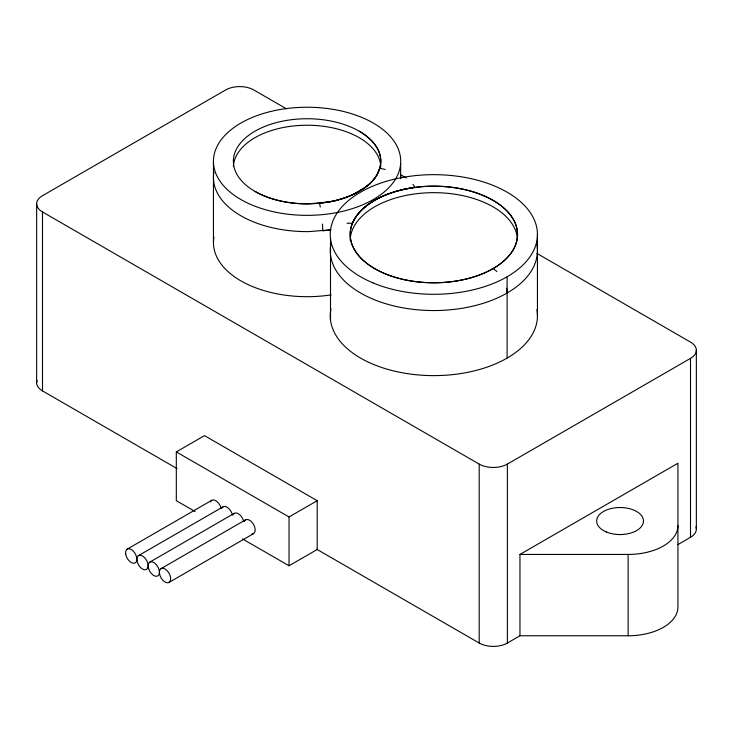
<?xml version="1.0" encoding="UTF-8"?>
<svg xmlns="http://www.w3.org/2000/svg" width="733" height="733" viewBox="0 0 733 733"><rect width="100%" height="100%" fill="white"/><g stroke="black" fill="none" stroke-linecap="round" stroke-linejoin="round"><path stroke-width="1.1" d="M36.65 382.773L36.65 203.829M696.35 529.171L696.35 350.227M195.097 511.542L176.314 500.703L176.314 451.904L204.489 435.631L317.197 500.703L317.197 549.503L289.022 565.766L242.55 538.947M127.249 549.109L211.782 500.309M138.519 555.614L223.052 506.815M149.789 562.119L234.322 513.32M161.058 568.625L245.592 519.825M169.03 582.433L253.554 533.633M176.314 451.904L289.022 516.967L317.197 500.703M286.475 108.832L253.801 89.967A19.919 11.499 0 0 0 225.627 89.967L42.487 195.702A19.919 11.499 0 0 0 42.487 211.965L479.199 464.099A19.919 11.499 0 0 0 507.373 464.099L690.513 358.364A19.919 11.499 0 0 0 690.513 342.1L537.023 253.481M519.963 635.768L519.963 554.432L677.933 463.238L677.933 607.016A49.807 28.752 0 0 1 628.126 635.768L519.963 635.768L507.373 643.033A19.919 11.499 0 0 1 479.199 643.033L316.793 549.274M677.933 544.573L690.513 537.298A19.919 11.499 0 0 0 695.929 526.816M330.959 229.796L309.124 231.61A94.401 54.499 0 0 1 280.968 229.475A92.697 53.518 0 0 1 266.024 226.149A93.925 54.233 0 0 1 244.63 217.838L240.873 215.786A93.622 54.059 0 0 1 213.944 172.053M329.795 230.006L322.712 230.858A19.919 2.712 84.4 0 0 322.483 224.078M519.963 554.432L628.126 554.432A49.807 28.752 0 0 0 677.933 525.68M254.965 191.386L257.924 192.999A73.941 42.688 0 0 0 278.467 200.512A72.97 42.129 0 0 0 286.53 202.161A74.317 42.908 0 0 0 308.685 203.838L329.144 201.896A74.601 43.064 0 0 0 345.28 197.69L354.873 193.704L366.61 186.402A74.198 42.835 0 0 0 377.009 174.766L379.767 168.398A19.919 16.034 16.3 0 1 385.173 169.552M400.365 174.582L406.302 178.009M37.071 380.409A19.919 11.499 0 0 0 42.487 390.9L177.166 468.662M359.216 131.198L362.01 132.902A73.941 42.688 0 0 1 373.335 142.633A72.97 42.129 0 0 1 377.88 149.422A74.317 42.908 0 0 1 380.784 162.213L380.051 167.371L377.422 174.023A74.601 43.064 0 0 1 370.138 183.342L363.229 188.876L350.576 195.656A74.198 42.835 0 0 1 330.427 201.667L319.396 203.252A19.919 2.712 84.4 0 1 320.303 206.999M690.513 358.364L690.513 537.298M628.126 554.432L628.126 635.768M537.445 234.478L537.445 315.813M507.373 464.099L507.373 643.033M507.099 276.772L507.099 358.107M479.199 464.099L479.199 643.033M400.639 163.651A93.641 54.059 0 0 1 256.77 206.889A93.641 54.059 0 0 1 263.853 113.34A93.641 54.059 0 0 1 400.639 163.651L400.639 178.339M330.51 238.756L330.51 320.092M289.022 516.967L289.022 565.766M213.45 161.297L213.45 242.623M42.487 211.965L42.487 390.9M350.172 240.158A83.681 48.314 0 0 1 433.02 192.669A83.681 48.314 0 0 1 517.471 239.215M233.396 166.528A73.721 42.56 0 0 1 307.53 125.233A73.721 42.56 0 0 1 380.794 167.042M536.886 309.628A103.6 59.813 0 0 1 433.13 375.617A103.6 59.813 0 0 1 330.959 308.813M331.188 294.868A93.641 54.059 0 0 1 213.954 237.043M400.649 175.444A94.401 54.499 0 0 1 400.704 178.733M347.066 223.299A19.919 15.833 22.2 0 1 352.399 223.391A83.36 48.131 0 0 1 374.691 200.32A83.36 48.131 0 0 1 414.658 187.465A19.919 3.729 82.3 0 0 412.972 184.469M536.895 244.648A103.573 59.794 0 0 1 507.089 293.026A103.573 59.794 0 0 1 388.563 304.534A103.573 59.794 0 0 1 331.014 243.622M493.016 268.635A19.919 11.499 60 0 1 496.892 271.503M506.558 288.243A19.919 11.499 60 0 1 507.099 293.035M493.007 200.32A83.654 48.296 0 0 1 493.007 268.626A83.654 48.296 0 0 1 374.682 268.626M374.746 268.599A83.571 48.25 0 0 1 374.682 200.32A83.571 48.25 0 0 1 492.924 200.366M210.481 501.885A7.971 4.6 60 0 1 215.96 500.822A7.971 4.6 60 0 1 221.174 508.5M221.751 508.39A7.971 4.6 60 0 1 227.23 507.328A7.971 4.6 60 0 1 232.443 515.006M233.021 514.896A7.971 4.6 60 0 1 238.5 513.833A7.971 4.6 60 0 1 243.713 521.511M244.291 521.41A7.971 4.6 60 0 1 253.416 524.187A7.971 4.6 60 0 1 251.914 534M606.338 531.975A23.41 13.515 0 0 0 643.363 522.427A23.41 13.515 0 0 0 610.525 508.693A23.41 13.515 0 0 0 606.338 531.975M373.051 282.911A103.6 59.813 0 0 0 536.886 240.653A103.6 59.813 0 0 0 391.587 179.86A103.6 59.813 0 0 0 373.051 282.911M269.836 198.02A73.721 42.56 0 0 0 380.803 161.553A73.721 42.56 0 0 0 270.614 124.308A73.721 42.56 0 0 0 269.836 198.02M385.723 273.995A83.681 48.314 0 0 0 517.196 238.775A83.681 48.314 0 0 0 398.615 190.653A83.681 48.314 0 0 0 385.723 273.995M125.7 554.047A7.971 4.6 60 0 0 134.927 563.054A7.971 4.6 60 0 0 133.076 550.923A7.971 4.6 60 0 0 125.7 554.047M136.97 560.553A7.971 4.6 60 0 0 146.197 569.568A7.971 4.6 60 0 0 144.346 557.428A7.971 4.6 60 0 0 136.97 560.553M148.24 567.058A7.971 4.6 60 0 0 157.467 576.074A7.971 4.6 60 0 0 155.616 563.934A7.971 4.6 60 0 0 148.24 567.058M159.51 573.563A7.971 4.6 60 0 0 168.737 582.579A7.971 4.6 60 0 0 166.895 570.448A7.971 4.6 60 0 0 159.51 573.563"/></g></svg>
